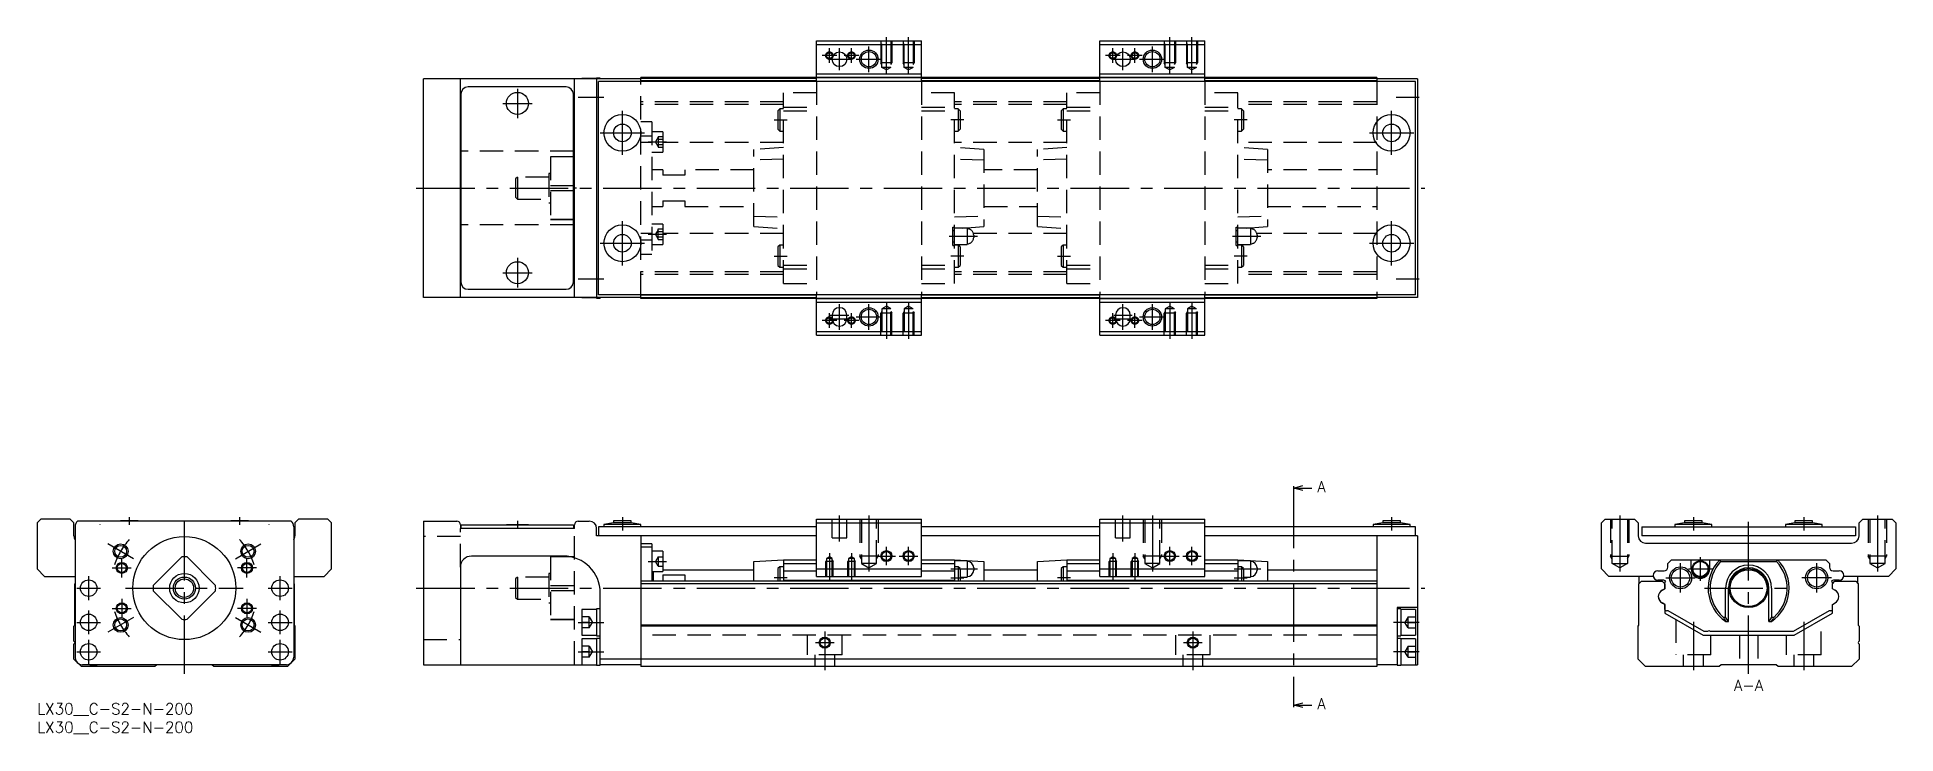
# Model space of a CAD drawing. Extents: x 0 to 505, y -8 to 181.
import ezdxf

# ---------------------------------------------------------------- set-up
doc = ezdxf.new("R2010")
doc.units = 0
doc.header["$LTSCALE"] = 0.5
doc.linetypes.add('CENTER', pattern=[50.8, 31.75, -6.35, 6.35, -6.35])
doc.linetypes.add('DASHED', pattern=[19.05, 12.7, -6.35])
for name, color, linetype in [('MSM_CENTER', 1, 'CENTER'), ('MSM_CONTINUOUS', 7, 'CONTINUOUS'), ('MSM_DASHED', 4, 'DASHED'), ('MSM_NARROW', 5, 'CONTINUOUS'), ('MSM_PART_NUMBER', 7, 'CONTINUOUS')]:
    doc.layers.add(name, color=color, linetype=linetype)
doc.styles.get("Standard").update_dxf_attribs({"font": 'txt.shx', "height": 3, "bigfont": 'bigfont.shx'})

# ---------------------------------------------------------------- blocks, each defined once
blk = doc.blocks.new('*U4')
at = {"layer": 'MSM_PART_NUMBER'}
blk.add_text('LX30__C-S2-N-200', height=3, dxfattribs=at).set_placement((0, -3))
blk = doc.blocks.new('*U5')
at = {"layer": 'MSM_PART_NUMBER'}
blk.add_text('LX30__C-S2-N-200', height=3, dxfattribs=at).set_placement((0, -8))

msp = doc.modelspace()

# ---------------------------------------------------------------- linework, layer by layer
at = {"layer": 'MSM_CENTER'}
for p, q in [((215.25, 174), (215.25, 178)), ((218, 172), (218, 178)), ((221.25, 174), (221.25, 178)), ((226, 171.5), (226, 178.5)), ((230.75, 171.09), (230.75, 181)), ((236.75, 171.09), (236.75, 181)), ((292.25, 174), (292.25, 178)), ((295, 172), (295, 178)), ((298.25, 174), (298.25, 178)), ((303, 171.5), (303, 178.5)), ((307.75, 171.09), (307.75, 181)), ((313.75, 171.09), (313.75, 181)), ((217.25, 176), (213.25, 176)), ((215, 175), (221, 175)), ((223.25, 176), (219.25, 176)), ((222.5, 175), (229.5, 175)), ((294.25, 176), (290.25, 176)), ((292, 175), (298, 175)), ((300.25, 176), (296.25, 176)), ((299.5, 175), (306.5, 175)), ((130.5, 167), (130.5, 159)), ((126.5, 163), (134.5, 163)), ((147, 164.7), (154, 164.7)), ((369.25, 164.7), (375.5, 164.7)), ((159, 149), (159, 161)), ((200.25, 158.5), (203.75, 158.5)), ((251.75, 158.5), (248.25, 158.5)), ((277.25, 158.5), (280.75, 158.5)), ((328.75, 158.5), (325.25, 158.5)), ((368, 149), (368, 161)), ((153, 155), (165, 155)), ((166, 152.55), (171, 152.55)), ((362, 155), (374, 155)), ((103, 140), (377, 140)), ((159, 119), (159, 131)), ((166, 127.44), (171, 127.44)), ((247.75, 126.9), (255.45, 126.9)), ((324.75, 126.9), (332.45, 126.9)), ((368, 119), (368, 131)), ((153, 125), (165, 125)), ((200.25, 121.5), (203.75, 121.5)), ((251.75, 121.5), (248.25, 121.5)), ((277.25, 121.5), (280.75, 121.5)), ((328.75, 121.5), (325.25, 121.5)), ((362, 125), (374, 125)), ((126.5, 117), (134.5, 117)), ((130.5, 121), (130.5, 113)), ((147, 115.3), (154, 115.3)), ((369.25, 115.3), (375.5, 115.3)), ((218, 101.5), (218, 108.5)), ((226, 101.5), (226, 108.5)), ((230.75, 108.91), (230.75, 99)), ((236.75, 108.91), (236.75, 99)), ((295, 101.5), (295, 108.5)), ((303, 101.5), (303, 108.5)), ((307.75, 108.91), (307.75, 99)), ((313.75, 108.91), (313.75, 99)), ((217.25, 104), (213.25, 104)), ((215.25, 102), (215.25, 106)), ((215.5, 105.5), (220.5, 105.5)), ((215.5, 104.5), (220.5, 104.5)), ((223.25, 104), (219.25, 104)), ((221.25, 102), (221.25, 106)), ((222.5, 105), (229.5, 105)), ((294.25, 104), (290.25, 104)), ((292.25, 102), (292.25, 106)), ((292.5, 105.5), (297.5, 105.5)), ((292.5, 104.5), (297.5, 104.5)), ((300.25, 104), (296.25, 104)), ((298.25, 102), (298.25, 106)), ((299.5, 105), (306.5, 105)), ((341.37, 58), (341.37, 0)), ((25, 50.6), (25, 48.5)), ((40, 8), (40, 51.5)), ((55, 50.6), (55, 48.5)), ((159, 50.6), (159, 47)), ((218, 44), (218, 51)), ((226, 51), (226, 35.81)), ((295, 44), (295, 51)), ((303, 51), (303, 35.81)), ((368, 50.6), (368, 47)), ((430, 51), (430, 35.81)), ((450, 50.6), (450, 47)), ((465, 8), (465, 51.5)), ((480, 50.6), (480, 47)), ((500, 51), (500, 35.81)), ((17, 48.61), (17, 48.49)), ((63, 48.49), (63, 48.61)), ((130.5, 49.6), (130.5, 47.49)), ((26.14, 39.3), (19.22, 43.3)), ((53.86, 39.3), (60.78, 43.3)), ((215.25, 40.76), (215.25, 33.5)), ((221.25, 40.76), (221.25, 33.5)), ((230.75, 37.5), (230.75, 42.5)), ((236.75, 37.5), (236.75, 42.5)), ((292.25, 40.76), (292.25, 33.5)), ((298.25, 40.76), (298.25, 33.5)), ((307.75, 37.5), (307.75, 42.5)), ((313.75, 37.5), (313.75, 42.5)), ((20.42, 36.8), (25.57, 36.8)), ((23, 34.22), (23, 39.38)), ((59.57, 36.8), (54.42, 36.8)), ((57, 34.22), (57, 39.38)), ((166, 38.55), (171, 38.55)), ((228.25, 40), (233.25, 40)), ((234.25, 40), (239.25, 40)), ((248.25, 36.5), (255.45, 36.5)), ((305.25, 40), (310.25, 40)), ((311.25, 40), (316.25, 40)), ((325.25, 36.5), (332.45, 36.5)), ((446.5, 30.1), (446.5, 38.1)), ((448.65, 36.5), (455.15, 36.5)), ((451.9, 33.25), (451.9, 39.75)), ((483.5, 30.1), (483.5, 38.1)), ((10.75, 31.3), (17.25, 31.3)), ((14, 28.05), (14, 34.55)), ((24, 31.3), (56, 31.3)), ((62.75, 31.3), (69.25, 31.3)), ((66, 28.05), (66, 34.55)), ((103, 31.3), (377, 31.3)), ((203.75, 34.1), (200.25, 34.1)), ((248.25, 34.1), (251.75, 34.1)), ((280.75, 34.1), (277.25, 34.1)), ((325.25, 34.1), (328.75, 34.1)), ((442.5, 34.1), (450.5, 34.1)), ((453, 31.3), (477, 31.3)), ((487.5, 34.1), (479.5, 34.1)), ((20.42, 25.8), (25.57, 25.8)), ((23, 28.38), (23, 23.23)), ((59.57, 25.8), (54.42, 25.8)), ((57, 28.38), (57, 23.23)), ((10.75, 22), (17.25, 22)), ((14, 18.75), (14, 25.25)), ((26.14, 23.3), (19.22, 19.3)), ((53.86, 23.3), (60.78, 19.3)), ((62.75, 22), (69.25, 22)), ((66, 18.75), (66, 25.25)), ((147, 22), (154, 22)), ((375.5, 22), (368.5, 22)), ((450, 22.18), (450, 9)), ((480, 22.18), (480, 9)), ((14, 10.75), (14, 17.25)), ((66, 10.75), (66, 17.25)), ((211.5, 16.5), (216.5, 16.5)), ((214, 19.5), (214, 9)), ((311.5, 16.5), (316.5, 16.5)), ((314, 19.5), (314, 9)), ((10.75, 14), (17.25, 14)), ((62.75, 14), (69.25, 14)), ((147, 14), (154, 14)), ((375.5, 14), (368.5, 14))]:
    msp.add_line(p, q, dxfattribs=at)
for start, end in [(138.5385, 161.4615), (18.5385, 41.4615), (198.5385, 221.4615), (318.5385, 341.4615)]:
    msp.add_arc((40, 31.3), 20, start, end, dxfattribs=at)
at = {"layer": 'MSM_CONTINUOUS'}
for p, q in [((211.75, 169), (211.75, 180)), ((211.75, 180), (240.25, 180)), ((211.75, 179), (240.25, 179)), ((240.25, 169), (240.25, 180)), ((288.75, 169), (288.75, 180)), ((288.75, 180), (317.25, 180)), ((288.75, 179), (317.25, 179)), ((317.25, 169), (317.25, 180)), ((105, 110.3), (105, 169.7)), ((164, 169.7), (105, 169.7)), ((115, 110.3), (115, 169.7)), ((143.7, 167.5), (117.1, 167.5)), ((146, 110.3), (146, 169.7)), ((148, 169.75), (148, 169.7)), ((152, 169.75), (148, 169.75)), ((153, 169.9), (152, 169.9)), ((152, 169.9), (152, 110.1)), ((152, 169.7), (152, 110.3)), ((152.5, 111), (152.5, 169)), ((152.5, 111), (152.5, 169)), ((374.5, 169), (152.5, 169)), ((153, 169.9), (153, 169.7)), ((164, 169), (164, 170)), ((364, 170), (164, 170)), ((211.75, 169.8), (164, 169.8)), ((211.75, 169.1), (164, 169.1)), ((211.75, 171), (240.25, 171)), ((211.75, 170), (240.25, 170)), ((288.75, 169.8), (240.25, 169.8)), ((288.75, 169.1), (240.25, 169.1)), ((288.75, 171), (317.25, 171)), ((288.75, 170), (317.25, 170)), ((364, 169.8), (317.25, 169.8)), ((364, 169.1), (317.25, 169.1)), ((364, 170), (364, 169)), ((375, 169.7), (364, 169.7)), ((374.5, 111), (374.5, 169)), ((375, 169.7), (375, 110.3)), ((115.1, 165.5), (115.1, 114.5)), ((145.7, 114.5), (145.7, 165.5)), ((115, 158.2), (115.1, 158.2)), ((145.7, 158.2), (146, 158.2)), ((115.1, 150), (115, 150)), ((146, 150), (145.7, 150)), ((146, 148.5), (145.7, 148.5)), ((146, 148.47), (145.7, 148.47)), ((145.7, 140.72), (146, 140.72)), ((145.7, 140.72), (146, 140.72)), ((146, 139.28), (145.7, 139.28)), ((146, 139.28), (145.7, 139.28)), ((146, 131.53), (145.7, 131.53)), ((146, 131.5), (145.7, 131.5)), ((115.1, 130), (115, 130)), ((146, 130), (145.7, 130)), ((115.1, 121.8), (115, 121.8)), ((146, 121.8), (145.7, 121.8)), ((117.1, 112.5), (143.7, 112.5)), ((164, 110.3), (105, 110.3)), ((148, 110.3), (148, 110.25)), ((148, 110.25), (152, 110.25)), ((152, 110.1), (153, 110.1)), ((374.5, 111), (152.5, 111)), ((153, 110.3), (153, 110.1)), ((164, 110), (164, 111)), ((211.75, 110.9), (164, 110.9)), ((211.75, 110.2), (164, 110.2)), ((364, 110), (164, 110)), ((211.75, 100), (211.75, 111)), ((211.75, 110), (240.25, 110)), ((211.75, 109), (240.25, 109)), ((240.25, 100), (240.25, 111)), ((288.75, 110.9), (240.25, 110.9)), ((288.75, 110.2), (240.25, 110.2)), ((288.75, 100), (288.75, 111)), ((288.75, 110), (317.25, 110)), ((288.75, 109), (317.25, 109)), ((317.25, 100), (317.25, 111)), ((364, 110.9), (317.25, 110.9)), ((364, 110.2), (317.25, 110.2)), ((364, 111), (364, 110)), ((375, 110.3), (364, 110.3)), ((216, 105.5), (216, 104.5)), ((220, 104.5), (220, 105.5)), ((293, 105.5), (293, 104.5)), ((297, 104.5), (297, 105.5)), ((211.75, 101), (240.25, 101)), ((211.75, 100), (240.25, 100)), ((288.75, 101), (317.25, 101)), ((288.75, 100), (317.25, 100)), ((341.37, 58.5), (343.87, 59.17)), ((341.37, 59), (341.37, 58)), ((343.87, 57.83), (341.37, 58.5)), ((341.37, 58.5), (346.37, 58.5)), ((1, 50), (0, 49)), ((0, 49), (0, 36.5)), ((9, 50), (1, 50)), ((10, 49), (9, 50)), ((10, 45.5), (10, 49)), ((10.3, 48), (10.3, 12.5)), ((69.02, 49.5), (10.98, 49.5)), ((22.6, 49.6), (22.6, 49.5)), ((27.4, 49.6), (22.6, 49.6)), ((27.4, 49.5), (27.4, 49.6)), ((52.6, 49.6), (52.6, 49.5)), ((57.4, 49.6), (52.6, 49.6)), ((57.4, 49.5), (57.4, 49.6)), ((69.7, 48), (69.7, 12.5)), ((71, 50), (70, 49)), ((70, 49), (70, 45.5)), ((79, 50), (71, 50)), ((80, 49), (79, 50)), ((80, 36.5), (80, 49)), ((105, 49.5), (105, 10.5)), ((105, 49.5), (114, 49.5)), ((115, 48.5), (115, 47.5)), ((146, 47.5), (115, 47.5)), ((115.1, 48.5), (115.1, 47.5)), ((115.1, 48.5), (145.7, 48.5)), ((127.5, 48.6), (133.5, 48.6)), ((127.5, 48.6), (127.5, 48.5)), ((133.5, 48.5), (133.5, 48.6)), ((145.7, 48.5), (145.7, 47.5)), ((146, 47.5), (146, 48.5)), ((147, 49.5), (150, 49.5)), ((152, 45.5), (152, 47.5)), ((211.75, 45.5), (152, 45.5)), ((152.5, 48), (152.5, 45.5)), ((211.75, 48), (152.5, 48)), ((156.6, 49), (154, 48.6)), ((154, 48.6), (154, 48)), ((164, 48.6), (154, 48.6)), ((156.6, 49.6), (156.6, 49)), ((161.4, 49.6), (156.6, 49.6)), ((161.4, 49), (156.6, 49)), ((161.4, 49), (161.4, 49.6)), ((164, 48.6), (161.4, 49)), ((164, 48), (164, 48.6)), ((164, 45.5), (164, 10)), ((211.75, 50), (240.25, 50)), ((211.75, 34.5), (211.75, 50)), ((211.75, 49), (240.25, 49)), ((240.25, 34.5), (240.25, 50)), ((288.75, 48), (240.25, 48)), ((288.75, 45.5), (240.25, 45.5)), ((288.75, 50), (317.25, 50)), ((288.75, 34.5), (288.75, 50)), ((288.75, 49), (317.25, 49)), ((317.25, 34.5), (317.25, 50)), ((374.5, 48), (317.25, 48)), ((375, 45.5), (317.25, 45.5)), ((365.6, 49), (363, 48.6)), ((363, 48.6), (363, 48)), ((373, 48.6), (363, 48.6)), ((364, 45.5), (364, 10)), ((365.6, 49.6), (365.6, 49)), ((370.4, 49.6), (365.6, 49.6)), ((370.4, 49), (365.6, 49)), ((370.4, 49), (370.4, 49.6)), ((373, 48.6), (370.4, 49)), ((373, 48), (373, 48.6)), ((374.5, 45.5), (374.5, 48)), ((375, 45.5), (375, 10.5)), ((425, 49), (426, 50)), ((425, 36.5), (425, 49)), ((426, 50), (434, 50)), ((434, 50), (435, 49)), ((435, 49), (435, 45.5)), ((436, 48), (494, 48)), ((436, 48), (436, 45.5)), ((494, 45.5), (436, 45.5)), ((447.6, 49), (445, 48.6)), ((455, 48.6), (445, 48.6)), ((445, 48.6), (445, 48)), ((452.4, 49.6), (447.6, 49.6)), ((447.6, 49.6), (447.6, 49)), ((452.4, 49), (447.6, 49)), ((452.4, 49), (452.4, 49.6)), ((455, 48.6), (452.4, 49)), ((455, 48), (455, 48.6)), ((477.6, 49), (475, 48.6)), ((485, 48.6), (475, 48.6)), ((475, 48.6), (475, 48)), ((482.4, 49.6), (477.6, 49.6)), ((477.6, 49.6), (477.6, 49)), ((482.4, 49), (477.6, 49)), ((482.4, 49), (482.4, 49.6)), ((485, 48.6), (482.4, 49)), ((485, 48), (485, 48.6)), ((494, 48), (494, 45.5)), ((495, 49), (496, 50)), ((495, 45.5), (495, 49)), ((496, 50), (504, 50)), ((504, 50), (505, 49)), ((505, 49), (505, 36.5)), ((167, 43.3), (164, 43.3)), ((167, 42.45), (164, 42.45)), ((167, 43.3), (167, 33.2)), ((170, 41.3), (167, 41.3)), ((170, 41.3), (170, 35.8)), ((437, 43.5), (493, 43.5)), ((0, 36.5), (2, 34.5)), ((39.28, 39.77), (31.53, 32.02)), ((48.47, 32.02), (40.72, 39.77)), ((78, 34.5), (80, 36.5)), ((115, 37), (115, 10.5)), ((143, 40), (118, 40)), ((167, 35.8), (170, 35.8)), ((167.5, 33.2), (167.5, 35.8)), ((170, 36.3), (194.75, 36.3)), ((194.75, 38.5), (202.75, 39)), ((194.75, 33.2), (194.75, 38.5)), ((201.75, 37.1), (201.25, 36.6)), ((201.25, 36.6), (201.25, 33.2)), ((202.75, 37.1), (201.75, 37.1)), ((201.75, 37.1), (201.75, 33.2)), ((202.75, 39), (211.75, 39)), ((202.75, 39), (202.75, 33.2)), ((202.75, 38), (211.75, 38)), ((202.75, 36), (211.75, 36)), ((211.75, 36.5), (240.25, 36.5)), ((240.25, 39), (249.25, 39)), ((240.25, 38), (249.25, 38)), ((240.25, 36), (249.25, 36)), ((249.25, 39), (257.25, 38.5)), ((249.25, 39), (249.25, 33.2)), ((252.7, 38.75), (249.25, 38.75)), ((250.25, 37.1), (249.25, 37.1)), ((250.75, 36.6), (250.25, 37.1)), ((250.25, 37.1), (250.25, 33.2)), ((250.75, 36.6), (250.75, 33.2)), ((252.7, 38.75), (252.7, 34.25)), ((254.45, 36.8), (254.45, 36.2)), ((257.25, 38.5), (257.25, 33.2)), ((257.25, 36.3), (271.75, 36.3)), ((271.75, 38.5), (279.75, 39)), ((271.75, 33.2), (271.75, 38.5)), ((278.75, 37.1), (278.25, 36.6)), ((278.25, 36.6), (278.25, 33.2)), ((279.75, 37.1), (278.75, 37.1)), ((278.75, 37.1), (278.75, 33.2)), ((279.75, 39), (288.75, 39)), ((279.75, 39), (279.75, 33.2)), ((279.75, 38), (288.75, 38)), ((279.75, 36), (288.75, 36)), ((288.75, 36.5), (317.25, 36.5)), ((317.25, 39), (326.25, 39)), ((317.25, 38), (326.25, 38)), ((317.25, 36), (326.25, 36)), ((326.25, 39), (334.25, 38.5)), ((326.25, 39), (326.25, 33.2)), ((329.7, 38.75), (326.25, 38.75)), ((327.25, 37.1), (326.25, 37.1)), ((327.75, 36.6), (327.25, 37.1)), ((327.25, 37.1), (327.25, 33.2)), ((327.75, 36.6), (327.75, 33.2)), ((329.7, 38.75), (329.7, 34.25)), ((331.45, 36.8), (331.45, 36.2)), ((334.25, 38.5), (334.25, 33.2)), ((334.25, 36.3), (364, 36.3)), ((427, 34.5), (425, 36.5)), ((440.35, 36), (442.05, 36)), ((443.05, 38), (444.05, 39)), ((443.05, 37), (443.05, 38)), ((444.05, 39), (485.95, 39)), ((449.4, 36.5), (449.4, 39)), ((454.4, 39), (454.4, 36.5)), ((457.14, 39), (457.4, 38.5)), ((457.4, 38.5), (472.6, 38.5)), ((472.6, 38.5), (472.86, 39)), ((485.95, 39), (486.95, 38)), ((486.95, 38), (486.95, 37)), ((487.95, 36), (489.65, 36)), ((505, 36.5), (503, 34.5)), ((2, 34.5), (10.3, 34.5)), ((10.2, 32.5), (10.3, 32.6)), ((10.2, 21.2), (10.2, 32.5)), ((31.53, 30.58), (39.28, 22.83)), ((40.72, 22.83), (48.47, 30.58)), ((69.7, 34.5), (78, 34.5)), ((69.7, 32.6), (69.8, 32.5)), ((69.8, 32.5), (69.8, 21.2)), ((364, 33.2), (164, 33.2)), ((364, 32.5), (164, 32.5)), ((170, 34.87), (176, 34.87)), ((170, 34.87), (170, 33.2)), ((176, 34.87), (176, 33.2)), ((202.75, 33.5), (249.25, 33.5)), ((211.75, 34.5), (240.25, 34.5)), ((250.75, 34.25), (252.7, 34.25)), ((279.75, 33.5), (326.25, 33.5)), ((288.75, 34.5), (317.25, 34.5)), ((327.75, 34.25), (329.7, 34.25)), ((439.13, 34.5), (427, 34.5)), ((435.2, 32.5), (435.9, 33.2)), ((435.2, 21.2), (435.2, 32.5)), ((435.3, 32.6), (435.3, 34.5)), ((435.9, 33.2), (441.55, 33.2)), ((441.75, 33.5), (440.35, 33.5)), ((442.25, 31.15), (441.5, 30.72)), ((441.55, 33.2), (442.25, 32.5)), ((441.6, 30.78), (442.25, 31.15)), ((442.2, 32.55), (442.2, 32.7)), ((442.25, 32.5), (442.2, 32.55)), ((442.25, 31.15), (442.25, 32.5)), ((442.25, 32.5), (442.25, 31.15)), ((458.74, 23.45), (458.74, 31.3)), ((459.5, 22.2), (459.5, 31.3)), ((470.5, 22.2), (470.5, 31.3)), ((471.26, 31.3), (471.26, 23.45)), ((487.75, 32.5), (488.45, 33.2)), ((487.75, 31.15), (487.75, 32.5)), ((488.4, 30.78), (487.75, 31.15)), ((487.8, 32.7), (487.8, 32.55)), ((489.65, 33.5), (488.25, 33.5)), ((488.4, 30.78), (488.49, 30.73)), ((488.45, 33.2), (494.1, 33.2)), ((503, 34.5), (490.87, 34.5)), ((494.1, 33.2), (494.8, 32.5)), ((494.7, 32.6), (494.7, 34.5)), ((494.8, 32.5), (494.8, 21.2)), ((152, 25.5), (148, 25.5)), ((148, 25.5), (148, 18.5)), ((153, 25.65), (152, 25.65)), ((152, 25.65), (152, 18.35)), ((153, 10.35), (153, 30)), ((375, 26), (369.5, 26)), ((369.5, 26), (369.5, 10.35)), ((370.5, 25.65), (369.5, 25.65)), ((370.5, 25.65), (370.5, 18.35)), ((374.5, 25.5), (370.5, 25.5)), ((374.5, 25.5), (374.5, 18.5)), ((442.25, 26.85), (441.5, 27.28)), ((441.6, 27.22), (442.25, 26.85)), ((442.25, 25.45), (442.25, 26.85)), ((442.25, 26.85), (442.25, 24.5)), ((487.75, 26.85), (488.5, 27.28)), ((487.75, 24.5), (487.75, 26.85)), ((10, 21), (10.2, 21.2)), ((10, 16.9), (10, 21)), ((69.8, 21.2), (70, 21)), ((70, 21), (70, 12)), ((364, 21.2), (164, 21.2)), ((364, 21), (164, 21)), ((435, 21), (435.2, 21.2)), ((435, 12), (435, 21)), ((442.25, 24.5), (452.64, 18.5)), ((443.1, 25.16), (442.7, 25.16)), ((452.91, 19.5), (443.1, 25.16)), ((458.07, 23.45), (458.74, 23.45)), ((459.5, 22.2), (458.74, 23.45)), ((458.82, 22.2), (459.5, 22.2)), ((471.26, 23.45), (470.5, 22.2)), ((470.5, 22.2), (471.18, 22.2)), ((471.26, 23.45), (471.93, 23.45)), ((486.9, 25.16), (477.09, 19.5)), ((477.36, 18.5), (487.75, 24.5)), ((487.3, 25.16), (486.9, 25.16)), ((494.8, 21.2), (495, 21)), ((495, 21), (495, 16.9)), ((10, 12), (10, 16.1)), ((148, 18.5), (152, 18.5)), ((152, 17.5), (148, 17.5)), ((148, 17.5), (148, 10.5)), ((152, 18.35), (153, 18.35)), ((153, 17.65), (152, 17.65)), ((152, 17.65), (152, 10.35)), ((369.5, 18.35), (370.5, 18.35)), ((370.5, 17.65), (369.5, 17.65)), ((370.5, 18.5), (374.5, 18.5)), ((370.5, 17.65), (370.5, 10.35)), ((374.5, 17.5), (370.5, 17.5)), ((374.5, 17.5), (374.5, 10.5)), ((452.64, 18.5), (477.36, 18.5)), ((453.85, 19.5), (452.91, 19.5)), ((477.09, 19.5), (454.65, 19.5)), ((495, 16.1), (495, 12)), ((10.7, 11.3), (10, 12)), ((12, 10), (11.1, 10.9)), ((67.7, 10.5), (12.3, 10.5)), ((32.5, 10.5), (32, 10)), ((48, 10), (47.5, 10.5)), ((68.9, 10.9), (68, 10)), ((70, 12), (69.3, 11.3)), ((105, 10.5), (152, 10.5)), ((152, 10.35), (153, 10.35)), ((364, 12), (153, 12)), ((164, 10.5), (153, 10.5)), ((369.5, 10.5), (364, 10.5)), ((369.5, 10.35), (370.5, 10.35)), ((370.5, 10.5), (375, 10.5)), ((437, 10), (435, 12)), ((457.5, 10.5), (457, 10)), ((472.5, 10.5), (457.5, 10.5)), ((473, 10), (472.5, 10.5)), ((495, 12), (493, 10)), ((32, 10), (12, 10)), ((68, 10), (48, 10)), ((364, 10), (164, 10)), ((457, 10), (437, 10)), ((493, 10), (473, 10)), ((341.37, -0.5), (343.87, 0.17)), ((341.37, 0), (341.37, -1)), ((343.87, -1.17), (341.37, -0.5)), ((341.37, -0.5), (346.37, -0.5))]:
    msp.add_line(p, q, dxfattribs=at)
for centre, radius in [((218, 175), 2), ((226, 175), 2.07), ((295, 175), 2), ((303, 175), 2.07), ((130.5, 163), 3), ((159, 155), 5), ((159, 155), 2.4), ((368, 155), 5), ((368, 155), 2.4), ((159, 125), 5), ((159, 125), 2.4), ((368, 125), 5), ((368, 125), 2.4), ((130.5, 117), 3), ((226, 105), 2.07), ((303, 105), 2.07), ((22.68, 41.3), 1.62), ((40, 31.3), 14), ((57.32, 41.3), 1.62), ((230.75, 40), 1.23), ((236.75, 40), 1.23), ((307.75, 40), 1.23), ((313.75, 40), 1.23), ((23, 36.8), 1.23), ((57, 36.8), 1.23), ((446.5, 34.1), 3), ((446.5, 34.1), 2.5), ((451.9, 36.5), 2.25), ((451.9, 36.5), 2.05), ((465, 31.3), 5.3), ((465, 31.3), 5), ((483.5, 34.1), 3), ((483.5, 34.1), 2.5), ((14, 31.3), 2.25), ((40, 31.3), 4), ((40, 31.3), 3), ((40, 31.3), 2.5), ((66, 31.3), 2.25), ((23, 25.8), 1.23), ((57, 25.8), 1.23), ((14, 22), 2.25), ((22.68, 21.3), 1.62), ((57.32, 21.3), 1.62), ((66, 22), 2.25), ((14, 14), 2.25), ((66, 14), 2.25), ((214, 16.5), 1.23), ((314, 16.5), 1.23)]:
    msp.add_circle(centre, radius, dxfattribs=at)
for centre, radius, start, end in [((117.1, 165.5), 2, 90, 180), ((143.7, 165.5), 2, 0, 90), ((117.1, 114.5), 2, 180, 270), ((143.7, 114.5), 2, 270, 0), ((218, 105.5), 2, 0, 180), ((295, 105.5), 2, 0, 180), ((218, 104.5), 2, 180, 0), ((295, 104.5), 2, 180, 0), ((12, 45.5), 2, 180, 211.7883), ((12.3, 48), 2, 131.4096, 180), ((67.7, 48), 2, 0, 48.5904), ((68, 45.5), 2, 328.2117, 0), ((114, 48.5), 1, 0, 90), ((147, 48.5), 1, 90, 180), ((150, 47.5), 2, 0, 90), ((437, 45.5), 2, 180, 270), ((493, 45.5), 2, 270, 0), ((40, 31.3), 8.5, 85.1192, 94.8808), ((118, 37), 3, 90, 180), ((143, 30), 10, 0, 90), ((252.7, 36.8), 1.75, 0, 90), ((252.7, 36.2), 1.75, 270, 0), ((329.7, 36.8), 1.75, 0, 90), ((329.7, 36.2), 1.75, 270, 0), ((440.35, 34.75), 1.25, 90, 270), ((442.05, 37), 1, 270, 0), ((451.9, 36.5), 2.5, 180, 0), ((465, 31.3), 11, 135.573, 235.8196), ((465, 31.3), 10.47, 136.5713, 228.5552), ((465, 31.3), 6.26, 0, 180), ((465, 31.3), 5.5, 0, 180), ((465, 31.3), 11, 304.1804, 44.427), ((465, 31.3), 10.47, 311.4448, 43.4287), ((487.95, 37), 1, 180, 270), ((489.65, 34.75), 1.25, 270, 90), ((40, 31.3), 8.5, 175.1192, 184.8808), ((40, 31.3), 8.5, 355.1192, 4.8808), ((442.65, 28.85), 2.2, 121.4553, 176.019), ((442.65, 28.85), 2.2, 121.3887, 134.5331), ((441.75, 32.5), 1, 41.234, 90), ((442.7, 32.7), 0.5, 113.3254, 180), ((488.25, 32.5), 1, 90, 138.766), ((487.3, 32.7), 0.5, 0, 66.6746), ((487.35, 28.85), 2.2, 3.981, 61.4552), ((442.65, 29.15), 2.2, 183.981, 238.5447), ((442.65, 29.15), 2.2, 183.981, 241.4552), ((442.7, 25.66), 0.5, 205.8419, 270), ((487.3, 25.66), 0.5, 270, 334.1581), ((487.35, 29.15), 2.2, 301.4553, 356.019), ((40, 31.3), 8.5, 265.1192, 274.8808), ((466, 27.35), 8.83, 206.1475, 215.6253), ((464, 27.35), 8.84, 324.3755, 333.8517), ((9.7, 16.5), 0.5, 306.8699, 53.1301), ((454.25, 19.2), 0.5, 36.8699, 143.1301), ((495.3, 16.5), 0.5, 126.8699, 233.1301), ((12.3, 12.5), 2, 180, 270), ((15.3, 14), 3.65, 253.517, 286.483), ((64.7, 14), 3.65, 253.517, 286.483), ((67.7, 12.5), 2, 270, 0)]:
    msp.add_arc(centre, radius, start, end, dxfattribs=at)
at = {"layer": 'MSM_DASHED'}
for p, q in [((229.25, 180), (229.25, 174)), ((229.52, 172.8), (229.52, 180)), ((231.98, 180), (231.98, 172.8)), ((232.25, 180), (232.25, 174)), ((235.25, 180), (235.25, 174)), ((235.52, 172.8), (235.52, 180)), ((237.98, 180), (237.98, 172.8)), ((238.25, 180), (238.25, 174)), ((306.25, 180), (306.25, 174)), ((306.52, 172.8), (306.52, 180)), ((308.98, 180), (308.98, 172.8)), ((309.25, 180), (309.25, 174)), ((312.25, 180), (312.25, 174)), ((312.52, 172.8), (312.52, 180)), ((314.98, 180), (314.98, 172.8)), ((315.25, 180), (315.25, 174)), ((232.25, 174), (229.25, 174)), ((229.52, 173.53), (229.25, 174)), ((231.98, 172.8), (229.52, 172.8)), ((230.75, 172.09), (229.52, 172.8)), ((231.98, 172.8), (230.75, 172.09)), ((231.98, 173.53), (232.25, 174)), ((238.25, 174), (235.25, 174)), ((235.52, 173.53), (235.25, 174)), ((237.98, 172.8), (235.52, 172.8)), ((236.75, 172.09), (235.52, 172.8)), ((237.98, 172.8), (236.75, 172.09)), ((237.98, 173.53), (238.25, 174)), ((309.25, 174), (306.25, 174)), ((306.52, 173.53), (306.25, 174)), ((308.98, 172.8), (306.52, 172.8)), ((307.75, 172.09), (306.52, 172.8)), ((308.98, 172.8), (307.75, 172.09)), ((308.98, 173.53), (309.25, 174)), ((315.25, 174), (312.25, 174)), ((312.52, 173.53), (312.25, 174)), ((314.98, 172.8), (312.52, 172.8)), ((313.75, 172.09), (312.52, 172.8)), ((314.98, 172.8), (313.75, 172.09)), ((314.98, 173.53), (315.25, 174)), ((164, 111), (164, 169)), ((211.75, 169), (211.75, 111)), ((240.25, 169), (240.25, 111)), ((288.75, 169), (288.75, 111)), ((317.25, 169), (317.25, 111)), ((364, 169), (364, 111)), ((202.75, 163.45), (164, 163.45)), ((202.75, 162.75), (164, 162.75)), ((211.75, 165.9), (202.75, 165.9)), ((202.75, 114.1), (202.75, 165.9)), ((202.75, 161.95), (211.75, 161.95)), ((249.25, 165.9), (240.25, 165.9)), ((240.25, 161.95), (249.25, 161.95)), ((249.25, 114.1), (249.25, 165.9)), ((279.75, 163.45), (249.25, 163.45)), ((279.75, 162.75), (249.25, 162.75)), ((288.75, 165.9), (279.75, 165.9)), ((279.75, 114.1), (279.75, 165.9)), ((279.75, 161.95), (288.75, 161.95)), ((326.25, 165.9), (317.25, 165.9)), ((317.25, 161.95), (326.25, 161.95)), ((326.25, 114.1), (326.25, 165.9)), ((364, 163.45), (326.25, 163.45)), ((364, 162.75), (326.25, 162.75)), ((167, 158), (164, 158)), ((167, 158), (167, 122)), ((201.75, 161.5), (201.25, 161)), ((201.25, 161), (201.25, 156)), ((201.75, 161.5), (201.75, 155.5)), ((202.75, 161.5), (201.75, 161.5)), ((202.75, 160.95), (211.75, 160.95)), ((240.25, 160.95), (249.25, 160.95)), ((250.25, 161.5), (249.25, 161.5)), ((250.25, 161.5), (250.25, 155.5)), ((250.75, 161), (250.25, 161.5)), ((250.75, 161), (250.75, 156)), ((278.75, 161.5), (278.25, 161)), ((278.25, 161), (278.25, 156)), ((278.75, 161.5), (278.75, 155.5)), ((279.75, 161.5), (278.75, 161.5)), ((279.75, 160.95), (288.75, 160.95)), ((317.25, 160.95), (326.25, 160.95)), ((327.25, 161.5), (326.25, 161.5)), ((327.25, 161.5), (327.25, 155.5)), ((327.75, 161), (327.25, 161.5)), ((327.75, 161), (327.75, 156)), ((167, 154.13), (164, 154.13)), ((167, 152.38), (164, 152.38)), ((170, 155.3), (167, 155.3)), ((168.7, 153.8), (167.98, 152.55)), ((168.7, 151.3), (167.98, 152.55)), ((168.7, 154), (170, 154)), ((168.7, 154), (168.7, 151.11)), ((168.7, 153.28), (170, 153.28)), ((168.7, 151.83), (170, 151.83)), ((170, 155.3), (170, 149.8)), ((202.75, 152.36), (170, 152.36)), ((201.25, 156), (201.75, 155.5)), ((201.75, 155.5), (202.75, 155.5)), ((249.25, 155.5), (250.25, 155.5)), ((279.75, 152.36), (249.25, 152.36)), ((250.25, 155.5), (250.75, 156)), ((278.25, 156), (278.75, 155.5)), ((278.75, 155.5), (279.75, 155.5)), ((326.25, 155.5), (327.25, 155.5)), ((364, 152.36), (326.25, 152.36)), ((327.25, 155.5), (327.75, 156)), ((145.7, 150), (115.1, 150)), ((139.5, 148.5), (139.5, 131.5)), ((145.7, 148.5), (139.5, 148.5)), ((145.7, 148.47), (139.5, 148.47)), ((167, 149.8), (170, 149.8)), ((168.7, 151.11), (170, 151.11)), ((202.75, 151), (194.75, 150.47)), ((194.75, 129.53), (194.75, 150.47)), ((202.75, 147.86), (194.75, 147.6)), ((257.25, 150.47), (249.25, 151)), ((257.25, 147.6), (249.25, 147.86)), ((257.25, 150.47), (257.25, 129.53)), ((279.75, 151), (271.75, 150.47)), ((271.75, 129.53), (271.75, 150.47)), ((279.75, 147.86), (271.75, 147.6)), ((334.25, 150.47), (326.25, 151)), ((334.25, 147.6), (326.25, 147.86)), ((334.25, 150.47), (334.25, 129.53)), ((130.5, 143), (130, 142.5)), ((130, 142.5), (130, 137.5)), ((130.5, 143), (130.5, 137)), ((139, 143), (130.5, 143)), ((139, 144), (139, 136)), ((139.5, 144), (139, 144)), ((170, 145), (167, 145)), ((170, 145), (170, 143.5)), ((176, 143.5), (170, 143.5)), ((176, 145), (176, 143.5)), ((194.75, 145), (176, 145)), ((271.75, 145), (257.25, 145)), ((364, 145), (334.25, 145)), ((130, 137.5), (130.5, 137)), ((130.5, 137), (139, 137)), ((139.5, 140.72), (145.7, 140.72)), ((145.7, 139.28), (139.5, 139.28)), ((146.5, 140), (146, 140)), ((170, 136.5), (176, 136.5)), ((170, 136.5), (170, 135)), ((176, 136.5), (176, 135)), ((139, 136), (139.5, 136)), ((139.5, 131.53), (145.7, 131.53)), ((139.5, 131.5), (145.7, 131.5)), ((167, 135), (170, 135)), ((176, 135), (194.75, 135)), ((194.75, 132.4), (202.75, 132.14)), ((249.25, 132.14), (257.25, 132.4)), ((257.25, 135), (271.75, 135)), ((271.75, 132.4), (279.75, 132.14)), ((326.25, 132.14), (334.25, 132.4)), ((334.25, 135), (364, 135)), ((145.7, 130), (115.1, 130)), ((167, 127.62), (164, 127.62)), ((170, 130.19), (167, 130.19)), ((168.7, 128.69), (167.98, 127.44)), ((168.7, 126.19), (167.98, 127.44)), ((168.7, 128.89), (170, 128.89)), ((168.7, 126), (168.7, 128.89)), ((168.7, 128.17), (170, 128.17)), ((168.7, 126.72), (170, 126.72)), ((170, 130.19), (170, 124.69)), ((202.75, 127.64), (170, 127.64)), ((194.75, 129.53), (202.75, 129)), ((248.75, 129.4), (249.25, 129.4)), ((248.75, 124.4), (248.75, 129.4)), ((249.25, 128.4), (248.75, 128.4)), ((252.7, 129.15), (249.25, 129.15)), ((251.51, 129.15), (257.25, 129.53)), ((252.7, 129.15), (252.7, 124.65)), ((279.75, 127.64), (254.39, 127.64)), ((254.45, 127.2), (254.45, 126.6)), ((271.75, 129.53), (279.75, 129)), ((325.75, 129.4), (326.25, 129.4)), ((325.75, 124.4), (325.75, 129.4)), ((326.25, 128.4), (325.75, 128.4)), ((329.7, 129.15), (326.25, 129.15)), ((328.51, 129.15), (334.25, 129.53)), ((329.7, 129.15), (329.7, 124.65)), ((364, 127.64), (331.39, 127.64)), ((331.45, 127.2), (331.45, 126.6)), ((167, 125.87), (164, 125.87)), ((164, 122), (167, 122)), ((167, 124.69), (170, 124.69)), ((168.7, 126), (170, 126)), ((201.75, 124.5), (201.25, 124)), ((201.25, 124), (201.25, 119)), ((201.75, 124.5), (201.75, 118.5)), ((202.75, 124.5), (201.75, 124.5)), ((248.75, 125.4), (249.25, 125.4)), ((248.75, 124.4), (249.25, 124.4)), ((249.25, 124.65), (252.7, 124.65)), ((250.25, 124.5), (249.25, 124.5)), ((250.75, 124), (250.25, 124.5)), ((250.25, 124.5), (250.25, 118.5)), ((250.75, 124), (250.75, 119)), ((278.75, 124.5), (278.25, 124)), ((278.25, 124), (278.25, 119)), ((278.75, 124.5), (278.75, 118.5)), ((279.75, 124.5), (278.75, 124.5)), ((325.75, 125.4), (326.25, 125.4)), ((325.75, 124.4), (326.25, 124.4)), ((326.25, 124.65), (329.7, 124.65)), ((327.25, 124.5), (326.25, 124.5)), ((327.75, 124), (327.25, 124.5)), ((327.25, 124.5), (327.25, 118.5)), ((327.75, 124), (327.75, 119)), ((202.75, 117.25), (164, 117.25)), ((202.75, 116.55), (164, 116.55)), ((201.25, 119), (201.75, 118.5)), ((201.75, 118.5), (202.75, 118.5)), ((202.75, 119.05), (211.75, 119.05)), ((202.75, 118.05), (211.75, 118.05)), ((240.25, 119.05), (249.25, 119.05)), ((240.25, 118.05), (249.25, 118.05)), ((249.25, 118.5), (250.25, 118.5)), ((279.75, 117.25), (249.25, 117.25)), ((279.75, 116.55), (249.25, 116.55)), ((250.25, 118.5), (250.75, 119)), ((278.25, 119), (278.75, 118.5)), ((278.75, 118.5), (279.75, 118.5)), ((279.75, 119.05), (288.75, 119.05)), ((279.75, 118.05), (288.75, 118.05)), ((317.25, 119.05), (326.25, 119.05)), ((317.25, 118.05), (326.25, 118.05)), ((326.25, 118.5), (327.25, 118.5)), ((364, 117.25), (326.25, 117.25)), ((364, 116.55), (326.25, 116.55)), ((327.25, 118.5), (327.75, 119)), ((202.75, 114.1), (211.75, 114.1)), ((240.25, 114.1), (249.25, 114.1)), ((279.75, 114.1), (288.75, 114.1)), ((317.25, 114.1), (326.25, 114.1)), ((229.52, 106.47), (229.25, 106)), ((230.75, 107.91), (229.52, 107.2)), ((229.52, 107.2), (229.52, 100)), ((231.98, 107.2), (229.52, 107.2)), ((231.98, 107.2), (230.75, 107.91)), ((231.98, 100), (231.98, 107.2)), ((231.98, 106.47), (232.25, 106)), ((235.52, 106.47), (235.25, 106)), ((236.75, 107.91), (235.52, 107.2)), ((235.52, 107.2), (235.52, 100)), ((237.98, 107.2), (235.52, 107.2)), ((237.98, 107.2), (236.75, 107.91)), ((237.98, 100), (237.98, 107.2)), ((237.98, 106.47), (238.25, 106)), ((306.52, 106.47), (306.25, 106)), ((307.75, 107.91), (306.52, 107.2)), ((306.52, 107.2), (306.52, 100)), ((308.98, 107.2), (306.52, 107.2)), ((308.98, 107.2), (307.75, 107.91)), ((308.98, 100), (308.98, 107.2)), ((308.98, 106.47), (309.25, 106)), ((312.52, 106.47), (312.25, 106)), ((313.75, 107.91), (312.52, 107.2)), ((312.52, 107.2), (312.52, 100)), ((314.98, 107.2), (312.52, 107.2)), ((314.98, 107.2), (313.75, 107.91)), ((314.98, 100), (314.98, 107.2)), ((314.98, 106.47), (315.25, 106)), ((232.25, 106), (229.25, 106)), ((229.25, 100), (229.25, 106)), ((232.25, 100), (232.25, 106)), ((238.25, 106), (235.25, 106)), ((235.25, 100), (235.25, 106)), ((238.25, 100), (238.25, 106)), ((309.25, 106), (306.25, 106)), ((306.25, 100), (306.25, 106)), ((309.25, 100), (309.25, 106)), ((315.25, 106), (312.25, 106)), ((312.25, 100), (312.25, 106)), ((315.25, 100), (315.25, 106)), ((115, 37), (115, 47.5)), ((146, 10.5), (146, 47.5)), ((216, 45), (216, 50)), ((220, 45), (220, 50)), ((223.5, 50), (223.5, 40)), ((223.93, 50), (223.93, 38)), ((228.07, 38), (228.07, 50)), ((228.5, 50), (228.5, 40)), ((293, 45), (293, 50)), ((297, 45), (297, 50)), ((300.5, 50), (300.5, 40)), ((300.93, 50), (300.93, 38)), ((305.07, 38), (305.07, 50)), ((305.5, 50), (305.5, 40)), ((427.5, 50), (427.5, 40)), ((427.93, 38), (427.93, 50)), ((432.07, 50), (432.07, 38)), ((432.5, 50), (432.5, 40)), ((497.5, 50), (497.5, 40)), ((497.93, 50), (497.93, 38)), ((502.07, 38), (502.07, 50)), ((502.5, 50), (502.5, 40)), ((115, 45.3), (105, 45.3)), ((216, 45), (220, 45)), ((293, 45), (297, 45)), ((139.5, 39.8), (139.5, 22.8)), ((146, 39.8), (139.5, 39.8)), ((146, 39.77), (139.5, 39.77)), ((168.7, 39.8), (167.98, 38.55)), ((168.7, 37.3), (167.98, 38.55)), ((168.7, 39.8), (170, 39.8)), ((168.7, 39.8), (168.7, 37.3)), ((168.7, 38.55), (170, 38.55)), ((168.7, 37.3), (170, 37.3)), ((214.47, 38.87), (214.25, 38.5)), ((216.25, 38.5), (214.25, 38.5)), ((214.25, 34.5), (214.25, 38.5)), ((215.25, 39.76), (214.47, 39.31)), ((216.03, 39.31), (214.47, 39.31)), ((214.47, 39.31), (214.47, 34.5)), ((216.03, 39.31), (215.25, 39.76)), ((216.03, 34.5), (216.03, 39.31)), ((216.03, 38.87), (216.25, 38.5)), ((216.25, 34.5), (216.25, 38.5)), ((220.47, 38.87), (220.25, 38.5)), ((222.25, 38.5), (220.25, 38.5)), ((220.25, 34.5), (220.25, 38.5)), ((221.25, 39.76), (220.47, 39.31)), ((222.03, 39.31), (220.47, 39.31)), ((220.47, 39.31), (220.47, 34.5)), ((222.03, 39.31), (221.25, 39.76)), ((222.03, 34.5), (222.03, 39.31)), ((222.03, 38.87), (222.25, 38.5)), ((222.25, 34.5), (222.25, 38.5)), ((228.5, 40), (223.5, 40)), ((223.93, 39.25), (223.5, 40)), ((228.07, 38), (223.93, 38)), ((223.93, 38), (226, 36.81)), ((226, 36.81), (228.07, 38)), ((228.07, 39.25), (228.5, 40)), ((291.47, 38.87), (291.25, 38.5)), ((293.25, 38.5), (291.25, 38.5)), ((291.25, 34.5), (291.25, 38.5)), ((292.25, 39.76), (291.47, 39.31)), ((293.03, 39.31), (291.47, 39.31)), ((291.47, 39.31), (291.47, 34.5)), ((293.03, 39.31), (292.25, 39.76)), ((293.03, 34.5), (293.03, 39.31)), ((293.03, 38.87), (293.25, 38.5)), ((293.25, 34.5), (293.25, 38.5)), ((297.47, 38.87), (297.25, 38.5)), ((299.25, 38.5), (297.25, 38.5)), ((297.25, 34.5), (297.25, 38.5)), ((298.25, 39.76), (297.47, 39.31)), ((299.03, 39.31), (297.47, 39.31)), ((297.47, 39.31), (297.47, 34.5)), ((299.03, 39.31), (298.25, 39.76)), ((299.03, 34.5), (299.03, 39.31)), ((299.03, 38.87), (299.25, 38.5)), ((299.25, 34.5), (299.25, 38.5)), ((305.5, 40), (300.5, 40)), ((300.93, 39.25), (300.5, 40)), ((305.07, 38), (300.93, 38)), ((300.93, 38), (303, 36.81)), ((303, 36.81), (305.07, 38)), ((305.07, 39.25), (305.5, 40)), ((427.5, 40), (432.5, 40)), ((427.93, 39.25), (427.5, 40)), ((430, 36.81), (427.93, 38)), ((427.93, 38), (432.07, 38)), ((432.07, 38), (430, 36.81)), ((432.07, 39.25), (432.5, 40)), ((502.5, 40), (497.5, 40)), ((497.93, 39.25), (497.5, 40)), ((497.93, 38), (500, 36.81)), ((502.07, 38), (497.93, 38)), ((500, 36.81), (502.07, 38)), ((502.07, 39.25), (502.5, 40)), ((130.5, 34.3), (130, 33.8)), ((130, 33.8), (130, 28.8)), ((130.5, 34.3), (130.5, 28.3)), ((139, 34.3), (130.5, 34.3)), ((139, 35.3), (139, 27.3)), ((139.5, 35.3), (139, 35.3)), ((139.5, 32.02), (146, 32.02)), ((146, 30.58), (139.5, 30.58)), ((130, 28.8), (130.5, 28.3)), ((130.5, 28.3), (139, 28.3)), ((139, 27.3), (139.5, 27.3)), ((139.5, 22.83), (146, 22.83)), ((139.5, 22.8), (146, 22.8)), ((150, 23.5), (148, 23.5)), ((150, 22), (148, 22)), ((150, 20.5), (148, 20.5)), ((150, 20.5), (150, 23.5)), ((150, 23.5), (150.87, 22)), ((150, 20.5), (150.87, 22)), ((372.5, 23.5), (371.63, 22)), ((372.5, 20.5), (371.63, 22)), ((372.5, 20.5), (372.5, 23.5)), ((372.5, 23.5), (374.5, 23.5)), ((372.5, 22), (374.5, 22)), ((372.5, 20.5), (374.5, 20.5)), ((445.25, 22.77), (445.25, 13.2)), ((484.75, 13.2), (484.75, 22.77)), ((105, 17.3), (115, 17.3)), ((150, 15.5), (148, 15.5)), ((150, 12.5), (150, 15.5)), ((150, 15.5), (150.87, 14)), ((364, 18.5), (164, 18.5)), ((209.25, 18.5), (209.25, 13.2)), ((218.75, 13.2), (218.75, 18.5)), ((309.25, 18.5), (309.25, 13.2)), ((318.75, 13.2), (318.75, 18.5)), ((372.5, 15.5), (371.63, 14)), ((372.5, 12.5), (372.5, 15.5)), ((372.5, 15.5), (374.5, 15.5)), ((454.75, 13.2), (454.75, 18.5)), ((462.5, 18.5), (462.5, 10.5)), ((467.5, 18.5), (467.5, 10.5)), ((475.25, 18.5), (475.25, 13.2)), ((150, 14), (148, 14)), ((150, 12.5), (148, 12.5)), ((150, 12.5), (150.87, 14)), ((218.75, 13.2), (209.25, 13.2)), ((211.25, 13.2), (211.25, 10)), ((216.75, 10), (216.75, 13.2)), ((318.75, 13.2), (309.25, 13.2)), ((311.25, 13.2), (311.25, 10)), ((316.75, 10), (316.75, 13.2)), ((372.5, 12.5), (371.63, 14)), ((372.5, 14), (374.5, 14)), ((372.5, 12.5), (374.5, 12.5)), ((454.75, 13.2), (445.25, 13.2)), ((447.25, 13.2), (447.25, 10)), ((452.75, 10), (452.75, 13.2)), ((484.75, 13.2), (475.25, 13.2)), ((477.25, 13.2), (477.25, 10)), ((482.75, 10), (482.75, 13.2))]:
    msp.add_line(p, q, dxfattribs=at)
for centre, radius in [((215.25, 176), 1), ((215.25, 176), 0.784), ((221.25, 176), 1), ((221.25, 176), 0.784), ((292.25, 176), 1), ((292.25, 176), 0.784), ((298.25, 176), 1), ((298.25, 176), 0.784), ((215.25, 104), 1), ((215.25, 104), 0.784), ((221.25, 104), 1), ((221.25, 104), 0.784), ((292.25, 104), 1), ((292.25, 104), 0.784), ((298.25, 104), 1), ((298.25, 104), 0.784)]:
    msp.add_circle(centre, radius, dxfattribs=at)
for centre, start, end in [((252.7, 127.2), 0, 90), ((252.7, 126.6), 270, 0), ((329.7, 127.2), 0, 90), ((329.7, 126.6), 270, 0)]:
    msp.add_arc(centre, 1.75, start, end, dxfattribs=at)
at = {"layer": 'MSM_NARROW'}
for centre, radius in [((226, 175), 2.5), ((303, 175), 2.5), ((226, 105), 2.5), ((303, 105), 2.5), ((22.68, 41.3), 2), ((57.32, 41.3), 2), ((230.75, 40), 1.5), ((236.75, 40), 1.5), ((307.75, 40), 1.5), ((313.75, 40), 1.5), ((23, 36.8), 1.5), ((57, 36.8), 1.5), ((23, 25.8), 1.5), ((57, 25.8), 1.5), ((22.68, 21.3), 2), ((57.32, 21.3), 2), ((214, 16.5), 1.5), ((314, 16.5), 1.5)]:
    msp.add_circle(centre, radius, dxfattribs=at)

# ---------------------------------------------------------------- block references
at = {"layer": 'MSM_CONTINUOUS'}
for name in ['*U4', '*U5']:
    msp.add_blockref(name, (0, 0), dxfattribs=at)

# ---------------------------------------------------------------- texts
at = {"layer": 'MSM_PART_NUMBER'}
for s, p in [('A', (347.79, 57.37)), ('A-A', (461.01, 3.36)), ('A', (347.79, -1.63))]:
    msp.add_text(s, height=3, dxfattribs=at).set_placement(p)

doc.saveas('drawing.dxf')
